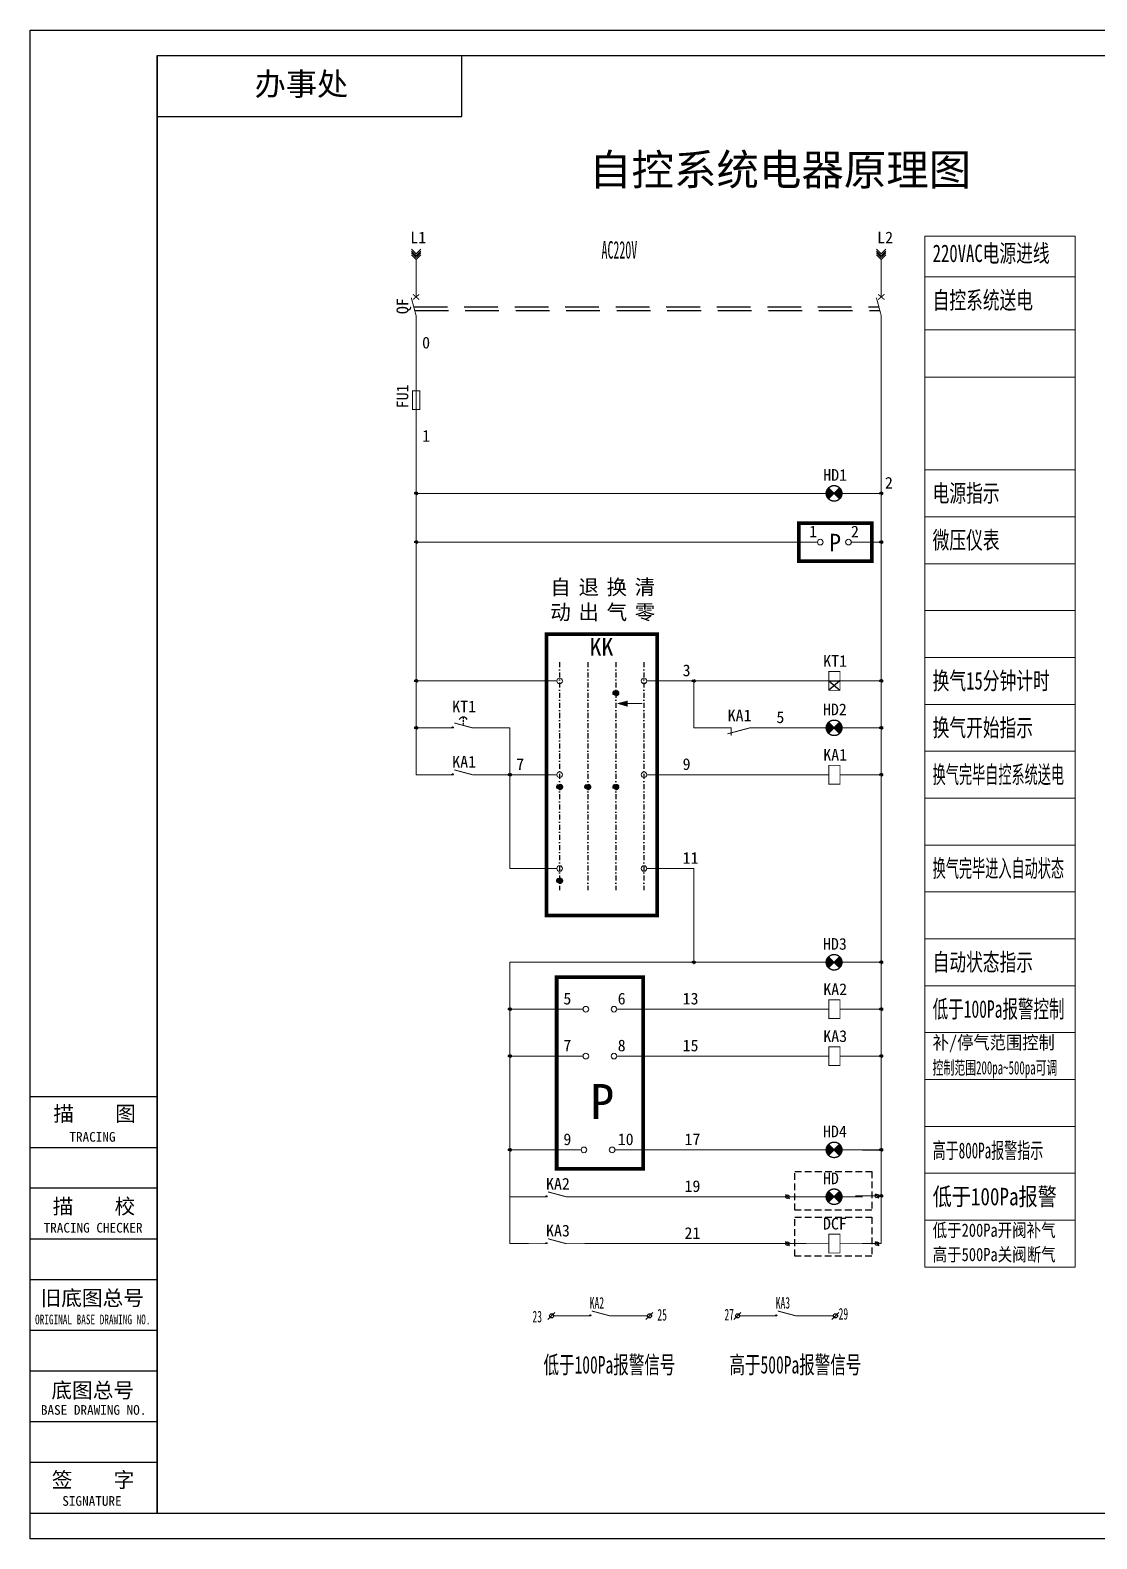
# Model space of a CAD drawing. Extents: x -13620 to 9472, y -41784 to 1902.
# Drawn here: x 271 to 2282, y -41567 to -38723 of the extents above; entities that cross this region are included whole.
import ezdxf
from ezdxf.enums import TextEntityAlignment as Align

# ---------------------------------------------------------------- set-up
doc = ezdxf.new("R2010")
doc.units = 0
doc.header["$LTSCALE"] = 0.5
doc.header["$MEASUREMENT"] = 0
for name, pattern in [('ACAD_ISO02W100', [15, 12, -3]), ('CENTER', [50.8, 31.75, -6.35, 6.35, -6.35]), ('DASHDOT2', [12.7, 6.35, -3.175, 0, -3.175]), ('DASHED', [19.05, 12.7, -6.35]), ('DIVIDE', [31.75, 12.7, -6.35, 0, -6.35, 0, -6.35]), ('HIDDEN', [0.375, 0.25, -0.125])]:
    doc.linetypes.add(name, pattern=pattern)
doc.layers.get('0').update_dxf_attribs({"linetype": 'CONTINUOUS'})
for name, color, linetype in [('1', 3, 'CONTINUOUS'), ('CEN', 1, 'CENTER'), ('CENER', 1, 'DIVIDE'), ('DASH', 4, 'ACAD_ISO02W100'), ('DIM', 4, 'CONTINUOUS'), ('TEXT', 7, 'HIDDEN'), ('TK', 2, 'CONTINUOUS')]:
    doc.layers.add(name, color=color, linetype=linetype)
doc.layers.add('图层2', color=2, linetype='CONTINUOUS', lineweight=13)
doc.styles.add('FS', font='')
doc.styles.add('样式 2', font='')
doc.styles.get('FS').set_extended_font_data('SimSun')
doc.styles.get('样式 2').set_extended_font_data('NSimSun')

# ---------------------------------------------------------------- blocks, each defined once
blk = doc.blocks.new('汇点')
at = {"linetype": 'HIDDEN', "ltscale": 10}
blk.add_hatch(color=256, dxfattribs=at).paths.add_polyline_path([(0.75, 0, 1), (-0.75, 0, 1)])
blk.add_circle((0, 0), 0.75, dxfattribs=at)
blk = doc.blocks.new('一极断路')
at = {"const_width": 0.5}
for points in [[(0, -10), (0, -20)], [(0, -40), (0, -30), (-2.59, -20.34)], [(1.68, -18.6), (-1.68, -21.4)], [(-1.68, -18.6), (1.68, -21.4)]]:
    blk.add_lwpolyline(points, dxfattribs=at)
at = {"layer": '图层2'}
for p, q in [((0, 0), (0, -10)), ((0, -50), (0, -40))]:
    blk.add_line(p, q, dxfattribs=at)
blk = doc.blocks.new('灯泡')
at = {"ltscale": 20}
h = blk.add_hatch(color=256, dxfattribs=at)
h.paths.add_polyline_path([(2.9, 7.1, 0.198912), (0, 0, 0.198912), (2.9, -7.1), (10, 0)])
h.paths.add_polyline_path([(17.1, 7.1), (10, 0), (17.1, -7.1, 0.198912), (20, 0, 0.198912)])
for p, q in [((2.9, -7.1), (17.1, 7.1)), ((2.9, 7.1), (17.1, -7.1))]:
    blk.add_line(p, q, dxfattribs=at)
blk.add_circle((10, 0), 10, dxfattribs=at)
blk = doc.blocks.new('时开')
at = {"const_width": 0.5}
blk.add_lwpolyline([(10, 0), (20, 0, 1), (19, 0)], format="xyb", dxfattribs=at)
blk.add_lwpolyline([(40, 0), (30, 0), (20.34, 2.59)], dxfattribs=at)
blk.add_arc((25.14, 3.38), 2.38, 27.9432, 152.0568)
at = {"layer": '1', "color": 0, "linetype": 'HIDDEN', "lineweight": -3, "ltscale": 8}
blk.add_line((25.17, 5.76), (25.17, 1.35), dxfattribs=at)
at = {"layer": '图层2'}
for p, q in [((0, 0), (10, 0)), ((50, 0), (40, 0))]:
    blk.add_line(p, q, dxfattribs=at)
blk = doc.blocks.new('触点（开）')
at = {"const_width": 0.5}
blk.add_lwpolyline([(10, 0), (20, 0, 1), (19, 0)], format="xyb", dxfattribs=at)
blk.add_lwpolyline([(40, 0), (30, 0), (20.34, 2.59)], dxfattribs=at)
at = {"layer": '图层2'}
for p, q in [((0, 0), (10, 0)), ((50, 0), (40, 0))]:
    blk.add_line(p, q, dxfattribs=at)
blk = doc.blocks.new('触点（闭）')
at = {"const_width": 0.5}
for points in [[(10, 0), (20, 0), (20, -4.15)], [(40, 0), (30, 0), (18.01, -3.21)]]:
    blk.add_lwpolyline(points, dxfattribs=at)
at = {"layer": '图层2'}
for p, q in [((0, 0), (10, 0)), ((50, 0), (40, 0))]:
    blk.add_line(p, q, dxfattribs=at)
blk = doc.blocks.new('时（线圈）')
for p, q in [((22, 0), (28, 0)), ((22, 0), (28, -5)), ((28, 0), (22, -5))]:
    blk.add_line(p, q)
at = {"const_width": 0.5}
for points in [[(10, 0), (22, 0)], [(40, 0), (28, 0)]]:
    blk.add_lwpolyline(points, dxfattribs=at)
blk.add_lwpolyline([(22, 5), (22, -5), (28, -5), (28, 5)], close=True, dxfattribs=at)
at = {"layer": '图层2'}
for p, q in [((0, 0), (10, 0)), ((50, 0), (40, 0))]:
    blk.add_line(p, q, dxfattribs=at)
blk = doc.blocks.new('线圈')
at = {"const_width": 0.5}
for points in [[(10, 0), (22, 0)], [(40, 0), (28, 0)]]:
    blk.add_lwpolyline(points, dxfattribs=at)
blk.add_lwpolyline([(22, 5), (22, -5), (28, -5), (28, 5)], close=True, dxfattribs=at)
at = {"layer": '图层2'}
for p, q in [((0, 0), (10, 0)), ((50, 0), (40, 0))]:
    blk.add_line(p, q, dxfattribs=at)

msp = doc.modelspace()

# ---------------------------------------------------------------- hatches: boundary and pattern name
at = {"layer": '图层2'}
msp.add_hatch(color=256, dxfattribs=at).paths.add_polyline_path([(1396.88869, -39997.26757), (1396.88869, -39987.79369), (1379.21019, -39992.53063)])

# ---------------------------------------------------------------- linework, layer by layer
for p, q in [((1840.42178, -40833.67365), (1875.77878, -40833.67365)), ((1260.55689, -41140.30395), (1247.50972, -41153.35111)), ((1445.06616, -41140.30395), (1432.01899, -41153.35111)), ((1611.17306, -41140.30395), (1598.12589, -41153.35111)), ((1795.68233, -41140.30395), (1782.63516, -41153.35111))]:
    msp.add_line(p, q)
at = {"linetype": 'ByBlock', "lineweight": -3}
for p, q in [((1695.42318, -40917.88128), (1702.56438, -40926.25102)), ((1864.06626, -40916.27495), (1871.20747, -40924.6447)), ((1695.42318, -41006.27378), (1702.56438, -41014.64352)), ((1864.06626, -41006.27378), (1871.20747, -41014.64352))]:
    msp.add_line(p, q, dxfattribs=at)
at = {"const_width": 1.76785}
for points in [[(998.92518, -39395.31887), (998.92518, -39359.96187)], [(998.92518, -39367.36928), (998.92518, -39402.72628)], [(998.92518, -39438.08328), (998.92518, -39473.44028)]]:
    msp.add_lwpolyline(points, dxfattribs=at)
msp.add_lwpolyline([(1005.99658, -39438.08328), (1005.99658, -39402.72628), (991.85378, -39402.72628), (991.85378, -39438.08328)], close=True, dxfattribs=at)
at = {"const_width": 1.76785, "flags": 128}
for points in [[(1734.35078, -39596.17865), (1772.10829, -39596.17865)], [(1734.35078, -40038.14115), (1772.10829, -40038.14115)], [(1734.35078, -40480.10365), (1772.10829, -40480.10365)], [(1734.35078, -40833.67365), (1772.10829, -40833.67365)], [(1734.35078, -40922.06615), (1772.10829, -40922.06615)]]:
    msp.add_lwpolyline(points, dxfattribs=at)
at = {"ltscale": 20, "const_width": 1.76785, "flags": 128}
for points in [[(1801.56067, -39596.17865), (1840.42178, -39596.17865)], [(1801.56067, -40038.14115), (1840.42178, -40038.14115)], [(1801.56067, -40480.10365), (1840.42178, -40480.10365)], [(1801.56067, -40833.67365), (1840.42178, -40833.67365)], [(1801.56067, -40922.06615), (1840.42178, -40922.06615)]]:
    msp.add_lwpolyline(points, dxfattribs=at)
at = {"linetype": 'ByBlock', "lineweight": -3}
for centre in [(1698.99378, -40922.06615), (1867.63686, -40920.45983), (1698.99378, -41010.45865), (1867.63686, -41010.45865)]:
    msp.add_circle(centre, 3.45149, dxfattribs=at)
at = {"linetype": 'ByBlock'}
for centre in [(1703.93382, -40922.06615), (1872.57691, -40920.45983), (1703.93382, -41010.45865), (1872.57691, -41010.45865)]:
    msp.add_circle(centre, 9.822542779147624e-12, dxfattribs=at)
for centre in [(1254.29903, -41146.5618), (1438.8083, -41146.5618), (1604.9152, -41146.5618), (1789.42447, -41146.5618)]:
    msp.add_circle(centre, 3.86214)
at = {"layer": 'CENER', "linetype": 'DASHDOT2', "ltscale": 3}
for p, q in [((1269.40623, -39914.39165), (1269.40623, -40343.9792)), ((1322.44173, -39914.39165), (1322.44173, -40343.9792)), ((1375.47723, -39914.39165), (1375.47723, -40343.9792)), ((1428.51273, -39914.39165), (1428.51273, -40343.9792))]:
    msp.add_line(p, q, dxfattribs=at)
at = {"layer": 'DASH', "linetype": 'DASHED', "ltscale": 10}
for p, q in [((994.34965, -39244.22216), (1871.20325, -39244.22216)), ((996.24442, -39251.29356), (1873.09802, -39251.29356))]:
    msp.add_line(p, q, dxfattribs=at)
at = {"layer": 'DASH', "linetype": 'DASHED', "ltscale": 2}
for points in [[(1712.68334, -40874.22736), (1858.12949, -40874.22736), (1858.12949, -40947.56842), (1712.68334, -40947.56842)], [(1712.68334, -40960.71174), (1858.12949, -40960.71174), (1858.12949, -41034.0528), (1712.68334, -41034.0528)]]:
    msp.add_lwpolyline(points, close=True, dxfattribs=at)
at = {"layer": 'TK', "ltscale": 5}
for p, q in [((271.34517, -41566.8799), (271.34517, -38723.00013)), ((271.34517, -38723.00013), (4292.99332, -38723.00013)), ((510.72899, -38770.8769), (510.72899, -41519.00314)), ((510.72899, -38770.8769), (4245.11656, -38770.8769)), ((1085.25015, -38885.78113), (1085.25015, -38770.8769)), ((510.72899, -38885.78113), (1085.25015, -38885.78113)), ((510.72899, -40733.82421), (271.34517, -40733.82421)), ((510.72899, -40829.57774), (271.34517, -40829.57774)), ((510.72899, -40906.18056), (271.34517, -40906.18056)), ((510.72899, -41001.93409), (271.34517, -41001.93409)), ((510.72899, -41078.53691), (271.34517, -41078.53691)), ((510.72899, -41174.29044), (271.34517, -41174.29044)), ((510.72899, -41250.89326), (271.34517, -41250.89326)), ((510.72899, -41346.64679), (271.34517, -41346.64679)), ((510.72899, -41423.24961), (271.34517, -41423.24961)), ((510.72899, -41519.00314), (271.34517, -41519.00314)), ((4245.11656, -41519.00314), (510.72899, -41519.00314)), ((4292.99332, -41566.8799), (271.34517, -41566.8799))]:
    msp.add_line(p, q, dxfattribs=at)
at = {"layer": 'TK'}
for p, q in [((510.72899, -38770.8769), (4245.11656, -38770.8769)), ((510.72899, -41519.00314), (510.72899, -38770.8769)), ((4245.11656, -41519.00314), (510.72899, -41519.00314))]:
    msp.add_line(p, q, dxfattribs=at)
at = {"layer": '图层2'}
for p, q in [((998.92518, -39144.62018), (990.08593, -39135.78093)), ((998.92518, -39148.15588), (990.08593, -39139.31663)), ((998.92518, -39151.69158), (990.08593, -39142.85233)), ((998.92518, -39155.22728), (990.08593, -39146.38803)), ((998.92518, -39144.62018), (1007.76443, -39135.78093)), ((998.92518, -39148.15588), (1007.76443, -39139.31663)), ((998.92518, -39151.69158), (1007.76443, -39142.85233)), ((998.92518, -39155.22728), (1007.76443, -39146.38803)), ((1875.77878, -39144.62018), (1866.93953, -39135.78093)), ((1875.77878, -39148.15588), (1866.93953, -39139.31663)), ((1875.77878, -39151.69158), (1866.93953, -39142.85233)), ((1875.77878, -39155.22728), (1866.93953, -39146.38803)), ((1875.77878, -39144.62018), (1884.61803, -39135.78093)), ((1875.77878, -39148.15588), (1884.61803, -39139.31663)), ((1875.77878, -39151.69158), (1884.61803, -39142.85233)), ((1875.77878, -39155.22728), (1884.61803, -39146.38803)), ((1958.22977, -39188.14131), (2241.08577, -39188.14131)), ((1958.22977, -39287.81603), (2241.08577, -39287.81603)), ((998.92518, -39332.01228), (998.92518, -39454.75065)), ((1875.77878, -39332.01228), (1875.77878, -41010.45865)), ((1958.22977, -39377.21967), (2241.08577, -39377.21967)), ((998.92518, -39402.72628), (998.92518, -39438.08328)), ((998.92518, -40126.53365), (998.92518, -39473.44028)), ((1958.22977, -39551.9824), (2241.08577, -39551.9824)), ((1734.35078, -39596.17865), (998.92518, -39596.17865)), ((1840.42178, -39596.17865), (1875.77878, -39596.17865)), ((1958.22977, -39640.3749), (2241.08577, -39640.3749)), ((1755.56498, -39688.05694), (998.92518, -39688.05694)), ((1819.20758, -39688.05694), (1875.77878, -39688.05694)), ((1958.22977, -39728.7674), (2241.08577, -39728.7674)), ((1958.22977, -39817.1599), (2241.08577, -39817.1599)), ((1958.22977, -39905.5524), (2241.08577, -39905.5524)), ((998.92518, -39949.74865), (1264.10268, -39949.74865)), ((1433.81628, -39949.74865), (1698.99378, -39949.74865)), ((1522.20878, -40038.14115), (1522.20878, -39949.74865)), ((1379.21019, -39992.53063), (1396.88869, -39987.79369)), ((1379.21019, -39992.53063), (1396.88869, -39997.26757)), ((1396.88869, -39987.22708), (1396.88869, -39997.83418)), ((1425.17429, -39992.53063), (1396.88869, -39992.53063)), ((1958.22977, -39993.9449), (2241.08577, -39993.9449)), ((1175.71018, -40303.31865), (1175.71018, -40038.14115)), ((1734.35078, -40038.14115), (1698.99378, -40038.14115)), ((1840.42178, -40038.14115), (1875.77878, -40038.14115)), ((1958.22977, -40082.3374), (2241.08577, -40082.3374)), ((1175.71018, -40126.53365), (1264.10268, -40126.53365)), ((1698.99378, -40126.53365), (1433.81628, -40126.53365)), ((1958.22977, -40170.7299), (2241.08577, -40170.7299)), ((1958.22977, -40259.1224), (2241.08577, -40259.1224)), ((1175.71018, -40303.31865), (1264.10268, -40303.31865)), ((1433.81628, -40303.31865), (1522.20878, -40303.31865)), ((1522.20878, -40303.31865), (1522.20878, -40480.10365)), ((1958.22977, -40347.5149), (2241.08577, -40347.5149)), ((1958.22977, -40435.9074), (2241.08577, -40435.9074)), ((1698.99378, -40480.10365), (1175.71018, -40480.10365)), ((1175.71018, -40480.10365), (1175.71018, -41010.45865)), ((1734.35078, -40480.10365), (1698.99378, -40480.10365)), ((1840.42178, -40480.10365), (1875.77878, -40480.10365)), ((1958.22977, -40524.2999), (2241.08577, -40524.2999)), ((1175.71018, -40568.49615), (1257.03128, -40568.49615)), ((1313.60248, -40568.49615), (1257.03128, -40568.49615)), ((1377.24508, -40568.49615), (1458.81628, -40568.49615)), ((1698.99378, -40568.49615), (1430.53068, -40568.49615)), ((1958.22977, -40612.6924), (2241.08577, -40612.6924)), ((1175.71018, -40656.88865), (1257.03128, -40656.88865)), ((1313.60248, -40656.88865), (1257.03128, -40656.88865)), ((1377.24508, -40656.88865), (1698.99378, -40656.88865)), ((1958.22977, -40701.0849), (2241.08577, -40701.0849)), ((1958.22977, -40789.4774), (2241.08577, -40789.4774)), ((1175.71018, -40833.67365), (1253.49558, -40833.67365)), ((1310.06678, -40833.67365), (1253.49558, -40833.67365)), ((1373.70938, -40833.67365), (1772.10829, -40833.67365)), ((1958.22977, -40877.8699), (2241.08577, -40877.8699)), ((1698.99378, -40922.06615), (1352.49518, -40922.06615)), ((1771.1053, -40922.06615), (1698.99378, -40922.06615)), ((1827.51242, -40920.45983), (1875.77878, -40920.45983)), ((1958.22977, -40966.2624), (2241.08577, -40966.2624)), ((1698.99378, -41010.45865), (1352.49518, -41010.45865)), ((1958.22977, -41054.6549), (2241.08577, -41054.6549))]:
    msp.add_line(p, q, dxfattribs=at)
msp.add_lwpolyline([(1958.22977, -39111.03103), (2241.08577, -39111.03103), (2241.08577, -41054.6549), (1958.22977, -41054.6549)], close=True, dxfattribs=at)
at = {"layer": '图层2', "const_width": 7.0714}
for points in [[(1720.20798, -39652.39948), (1858.10028, -39652.39948), (1858.10028, -39723.7144), (1720.20798, -39723.7144)], [(1244.58129, -39861.35615), (1453.33767, -39861.35615), (1453.33767, -40391.71115), (1244.58129, -40391.71115)], [(1263.85258, -40508.13915), (1426.99498, -40508.13915), (1426.99498, -40869.33111), (1263.85258, -40869.33111)]]:
    msp.add_lwpolyline(points, close=True, dxfattribs=at)
at = {"layer": '图层2'}
for centre in [(1760.86853, -39688.05694), (1813.90403, -39688.05694), (1269.40623, -39949.74865), (1428.51273, -39949.74865), (1269.40623, -40126.53365), (1428.51273, -40126.53365), (1269.40623, -40303.31865), (1428.51273, -40303.31865), (1318.90603, -40568.49615), (1371.94153, -40568.49615), (1318.90603, -40656.88865), (1371.94153, -40656.88865), (1315.37033, -40833.67365), (1368.40583, -40833.67365)]:
    msp.add_circle(centre, 5.30355, dxfattribs=at)

# ---------------------------------------------------------------- block references
for name, p, xscale, yscale, zscale in [('一极断路', (998.92518, -39155.22728), 3.535700000065845, 3.535699999993085, 3.5357), ('一极断路', (1875.77878, -39155.22728), 3.535700000065845, 3.535699999993085, 3.5357), ('汇点', (998.92518, -39596.17865), 3.535700000065845, 3.535699999993085, 3.5357), ('汇点', (1875.77878, -39596.17865), 3.535700000065845, 3.535699999993085, 3.5357), ('汇点', (998.92518, -39688.05694), 3.535700000065845, 3.535699999993085, 3.5357), ('汇点', (1875.77878, -39688.05694), 3.535700000065845, 3.535699999993085, 3.5357), ('汇点', (998.92518, -39949.74865), 3.535700000065845, 3.535699999993085, 3.5357), ('汇点', (1522.20878, -39949.74865), 3.535700000065845, 3.535699999993085, 3.5357), ('时（线圈）', (1698.99378, -39949.74865), 3.535700000065845, 3.535699999993085, 3.5357), ('汇点', (1875.77878, -39949.74865), 3.535700000065845, 3.535699999993085, 3.5357), ('汇点', (1375.47723, -39972.7307), 7.071400000131689, 7.07139999998617, 7.0714), ('汇点', (998.92518, -40038.14115), 3.535700000065845, 3.535699999993085, 3.5357), ('时开', (998.92518, -40038.14115), 3.535700000065845, 3.535699999993085, 3.5357), ('触点（闭）', (1522.20878, -40038.14115), 3.535700000065845, 3.535699999993085, 3.5357), ('汇点', (1875.77878, -40038.14115), 3.535700000065845, 3.535699999993085, 3.5357), ('触点（开）', (998.92518, -40126.53365), 3.535700000065845, 3.535699999993085, 3.5357), ('汇点', (1175.71018, -40126.53365), 3.535700000065845, 3.535699999993085, 3.5357), ('线圈', (1698.99378, -40126.53365), 3.535700000065845, 3.535699999993085, 3.5357), ('汇点', (1875.77878, -40126.53365), 3.535700000065845, 3.535699999993085, 3.5357), ('汇点', (1269.40623, -40149.5157), 7.071400000131689, 7.07139999998617, 7.0714), ('汇点', (1322.44173, -40149.5157), 7.071400000131689, 7.07139999998617, 7.0714), ('汇点', (1375.47723, -40149.5157), 7.071400000131689, 7.07139999998617, 7.0714), ('汇点', (1269.40623, -40326.3007), 7.071400000131689, 7.07139999998617, 7.0714), ('汇点', (1522.20878, -40480.10365), 3.535700000065845, 3.535699999993085, 3.5357), ('汇点', (1875.77878, -40480.10365), 3.535700000065845, 3.535699999993085, 3.5357), ('线圈', (1698.99378, -40568.49615), 3.535700000065845, 3.535699999993085, 3.5357), ('汇点', (1175.71018, -40568.49615), 3.535700000065845, 3.535699999993085, 3.5357), ('汇点', (1875.77878, -40568.49615), 3.535700000065845, 3.535699999993085, 3.5357), ('线圈', (1698.99378, -40656.88865), 3.535700000065845, 3.535699999993085, 3.5357), ('汇点', (1175.71018, -40656.88865), 3.535700000065845, 3.535699999993085, 3.5357), ('汇点', (1875.77878, -40656.88865), 3.535700000065845, 3.535699999993085, 3.5357), ('汇点', (1175.71018, -40833.67365), 3.535700000065845, 3.535699999993085, 3.5357), ('汇点', (1875.77878, -40833.67365), 3.535700000065845, 3.535699999993085, 3.5357), ('触点（开）', (1175.71018, -40922.06615), 3.535700000065845, 3.535699999993085, 3.5357), ('汇点', (1875.77878, -40920.45983), 3.535700000065845, 3.535699999993085, 3.5357), ('触点（开）', (1175.71018, -41010.45865), 3.535700000065845, 3.535699999993085, 3.5357), ('线圈', (1698.99378, -41010.45865), 3.535700000065845, 3.535699999993085, 3.5357), ('触点（开）', (1258.16117, -41146.5618), 3.535700000065845, 3.535700000007637, 3.5357), ('触点（开）', (1608.77734, -41146.5618), 3.535700000065845, 3.535700000007637, 3.5357)]:
    msp.add_blockref(name, p, dxfattribs=dict(xscale=xscale, yscale=yscale, zscale=zscale))
at = {"layer": 'CEN', "xscale": 1.472619049891364, "yscale": 1.472619050007779, "zscale": 1.47261905}
for p in [(1772.10829, -39596.17865), (1772.10829, -40038.14115), (1772.10829, -40480.10365), (1772.10829, -40833.67365), (1772.10829, -40922.06615)]:
    msp.add_blockref('灯泡', p, dxfattribs=at)

# ---------------------------------------------------------------- texts
at = {"style": 'FS'}
for s, height, p in [('L1', 22.012741, (987.97765, -39124.77718)), ('L2', 22.012741, (1868.14818, -39124.77718)), ('0', 22.01274, (1010.26556, -39323.02705)), ('1', 22.01274, (1010.26556, -39498.80092)), ('HD1', 22.012741, (1766.3971, -39572.46702)), ('2', 22.01274, (1882.69591, -39587.19342)), ('1', 22.01274, (1739.97785, -39679.07171)), ('2', 22.01274, (1818.67898, -39679.07171)), ('P', 33.01911, (1777.57895, -39705.39603)), ('KK', 33.019112, (1325.83275, -39901.95932)), ('3', 22.01274, (1501.3181, -39940.76342)), ('KT1', 22.012741, (1766.3971, -39923.08471)), ('KT1', 22.012741, (1067.02938, -40008.80634)), ('KA1', 22.012741, (1586.25416, -40025.70882)), ('5', 22.01274, (1678.1031, -40029.15592)), ('HD2', 22.012741, (1765.92191, -40014.42972)), ('KA1', 22.012741, (1067.02938, -40112.97289)), ('7', 22.01274, (1187.68993, -40117.54842)), ('9', 22.01274, (1501.3181, -40117.54842)), ('KA1', 22.012741, (1766.47371, -40099.86991)), ('11', 22.012741, (1501.3181, -40294.33342)), ('HD3', 22.012741, (1765.9438, -40456.39223)), ('KA2', 22.012741, (1766.4956, -40541.83242)), ('5', 22.01274, (1276.54534, -40559.51092)), ('6', 22.01274, (1378.96269, -40559.51092)), ('13', 22.012741, (1501.3181, -40559.51092)), ('KA3', 22.012741, (1766.4956, -40630.22492)), ('7', 22.01274, (1276.54534, -40647.90342)), ('8', 22.01274, (1378.96269, -40647.90342)), ('15', 22.012741, (1501.3181, -40647.90342)), ('P', 66.03822, (1327.44502, -40775.62261)), ('9', 22.01274, (1276.54534, -40824.68842)), ('10', 22.012741, (1378.96269, -40824.68842)), ('17', 22.012741, (1504.8538, -40824.68842)), ('HD4', 22.012741, (1765.9438, -40809.96223)), ('KA2', 22.012741, (1243.81438, -40908.50539)), ('19', 22.012741, (1504.8538, -40913.08092)), ('HD', 22.012741, (1765.9438, -40898.35473)), ('KA3', 22.012741, (1243.81438, -40996.89789)), ('21', 22.012741, (1504.8538, -41001.47342)), ('DCF', 22.012741, (1765.9438, -40983.79492))]:
    msp.add_text(s, height=height, dxfattribs=at).set_placement(p)
for s, p in [('QF', (984.11194, -39258.24355)), ('FU1', (984.11194, -39435.85433))]:
    msp.add_text(s, height=22.012741, rotation=90, dxfattribs=at).set_placement(p)
at = {"style": '样式 2', "width": 0.6}
for s, p in [('KA2', (1326.26537, -41133.00104)), ('KA3', (1676.88154, -41133.00104)), ('23', (1218.26094, -41158.90059)), ('25', (1453.72227, -41155.46319)), ('27', (1580.16079, -41155.30362)), ('29', (1795.33441, -41153.77723))]:
    msp.add_text(s, height=22.012741, dxfattribs=at).set_placement(p)
at = {"layer": 'DIM'}
for s, height, style, width, p in [('AC220V', 33.019112, '样式 2', 0.5, (1348.38757, -39153.65015)), ('220VAC电源进线', 33.019112, 'FS', 0.7, (1972.68247, -39160.0718)), ('自控系统送电', 33.019112, 'FS', 0.7, (1972.68247, -39248.4643)), ('电源指示', 33.019112, 'FS', 0.7, (1972.68247, -39612.30539)), ('微压仪表', 33.019112, 'FS', 0.7, (1972.68247, -39700.69789)), ('换气15分钟计时', 33.019112, 'FS', 0.7, (1972.68247, -39965.87539)), ('换气开始指示', 33.019112, 'FS', 0.7, (1972.68247, -40054.26789)), ('换气完毕自控系统送电', 33.019112, 'FS', 0.55, (1972.68247, -40142.66039)), ('换气完毕进入自动状态', 33.019112, 'FS', 0.55, (1972.68247, -40319.44539)), ('自动状态指示', 33.019112, 'FS', 0.7, (1972.68247, -40496.23039)), ('低于100Pa报警控制', 33.0191122, 'FS', 0.65, (1972.68247, -40584.62289)), ('补/停气范围控制', 25, 'FS', 0.9, (1972.68247, -40643.77338)), ('控制范围200pa~500pa可调', 25, 'FS', 0.6, (1972.68247, -40691.36645)), ('高于800Pa报警指示', 30, 'FS', 0.6, (1972.68247, -40849.80039)), ('低于100Pa报警', 33.019112, 'FS', 0.8, (1972.68247, -40938.19289)), ('低于200Pa开阀补气', 25, 'FS', 0.8, (1972.68247, -40997.52577)), ('高于500Pa关阀断气', 25, 'FS', 0.8, (1972.68247, -41043.37268)), ('低于100Pa报警信号', 33.0191122, 'FS', 0.65, (1238.98015, -41255.23671)), ('高于500Pa报警信号', 33.0191122, 'FS', 0.65, (1589.59632, -41255.23671))]:
    msp.add_text(s, height=height, dxfattribs=dict(at, style=style, width=width)).set_placement(p)
at = {"layer": 'DIM', "char_height": 35.357, "width": 47.0907956, "attachment_point": 5, "style": 'FS'}
for s, insert in [('{\\H0.8x;自动}', (1271.20487, -39798.00633)), ('{\\H0.8x;退出}', (1324.24037, -39798.00633)), ('{\\H0.8x;换气}', (1377.27587, -39798.00633)), ('{\\H0.8x;清零}', (1430.31137, -39798.00633))]:
    msp.add_mtext(s, dxfattribs=dict(at, insert=insert))
at = {"layer": 'DIM', "linetype": 'Continuous', "ltscale": 0.5, "style": 'FS'}
msp.add_attdef('办事处', text='办事处', height=43.089087, dxfattribs=at).set_placement((782.68894, -38845.94751), align=Align.CENTER)
at = {"layer": 'TEXT', "linetype": 'ByBlock', "style": 'FS'}
for s, height, p in [('描    图', 28.551262, (314.96157, -40779.746)), ('TRACING', 18.272808, (345.28717, -40818.33373)), ('描    校', 28.551262, (313.7812, -40954.33691)), ('TRACING CHECKER', 18.2728079, (296.68596, -40989.57355)), ('旧底图总号', 28.551262, (291.00232, -41127.09739)), ('底图总号', 28.551262, (311.38454, -41301.12948)), ('BASE DRAWING NO.', 18.2728079, (291.55763, -41333.08111)), ('签    字', 28.551262, (312.06553, -41469.92258)), ('SIGNATURE', 18.272808, (331.89432, -41504.63785))]:
    msp.add_text(s, height=height, dxfattribs=at).set_placement(p)
at = {"layer": 'TEXT', "linetype": 'ByBlock', "style": 'FS', "width": 0.7}
msp.add_text('ORIGINAL BASE DRAWING NO.', height=18.2728079, dxfattribs=at).set_placement((280.59784, -41162.5248))
at = {"layer": '图层2', "style": 'FS'}
msp.add_text('自控系统电器原理图', height=58.679907, dxfattribs=at).set_placement((1324.9813, -39015.35788))

doc.saveas('drawing.dxf')
